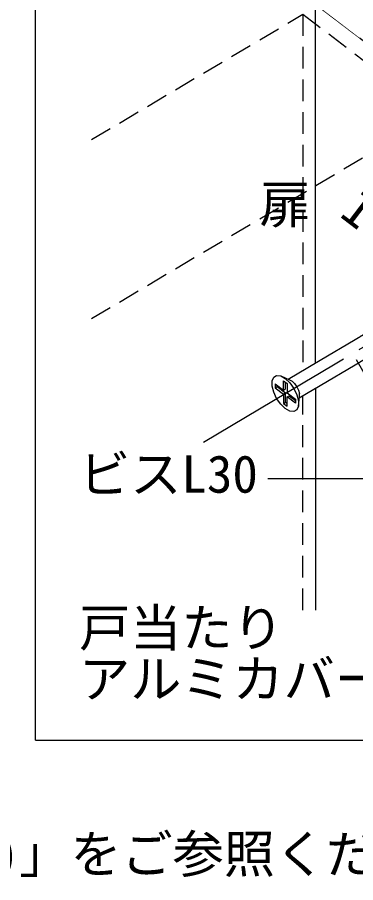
# Model space of a CAD drawing. Units: millimetres, scale not verified. Extents: x -1051 to 1051, y -744 to 744.
# Drawn here: x -427.5 to -334.1, y 328.1 to 566.9 of the extents above; entities that cross this region are included whole.
import ezdxf
from ezdxf.enums import TextEntityAlignment as Align

# ---------------------------------------------------------------- set-up
doc = ezdxf.new("R2010")
doc.units = ezdxf.units.MM
doc.header["$LTSCALE"] = 5
doc.linetypes.add('CHAIN2', pattern=[12, 9, -1, 1, -1])
doc.linetypes.add('DASHED1', pattern=[1.8, 1.2, -0.6])
doc.layers.add('5-0', color=7, linetype='Continuous')
doc.styles.add('ＭＳ ゴシック', font='')
doc.styles.get('ＭＳ ゴシック').set_extended_font_data('MS Gothic')

msp = doc.modelspace()

# ---------------------------------------------------------------- linework, layer by layer
at = {"layer": '5-0', "color": 3}
for q in [(-422.5, 677.5), (-147.5, 367.5)]:
    msp.add_line((-422.5, 367.5), q, dxfattribs=at)
at = {"layer": '5-0', "linetype": 'DASHED1'}
for p, q in [((-407.032, 533.141), (-348.647, 567.753)), ((-348.647, 567.753), (-348.647, 469.499)), ((-348.647, 403.335), (-348.647, 462.484))]:
    msp.add_line(p, q, dxfattribs=at)
at = {"layer": '5-0'}
for p, q in [((-356.713, 467.612), (-355.889, 468.081)), ((-355.889, 468.081), (-354.778, 467.951)), ((-357.151, 466.598), (-356.713, 467.612)), ((-357.151, 465.164), (-357.151, 466.598)), ((-356.297, 465.795), (-354.021, 464.057)), ((-356.297, 465.795), (-356.297, 464.663)), ((-354.778, 467.951), (-352.314, 466.883)), ((-354.778, 467.951), (-353.516, 467.236)), ((-354.021, 466.604), (-353.01, 465.832)), ((-354.021, 464.057), (-354.021, 466.604)), ((-353.516, 467.236), (-352.253, 466.023)), ((-353.447, 464.397), (-353.447, 466.166)), ((-353.01, 465.832), (-353.01, 463.285)), ((-352.314, 466.883), (-351.622, 466.492)), ((-352.253, 466.023), (-351.143, 464.458)), ((-351.622, 466.492), (-350.93, 465.827)), ((-350.93, 465.827), (-350.322, 464.969)), ((-356.713, 463.481), (-357.151, 465.164)), ((-355.889, 461.752), (-356.713, 463.481)), ((-356.297, 464.663), (-355.723, 465.003)), ((-356.297, 464.663), (-354.021, 462.925)), ((-355.723, 465.003), (-355.723, 465.356)), ((-355.723, 465.003), (-353.447, 463.266)), ((-354.021, 464.057), (-353.447, 464.397)), ((-353.447, 463.266), (-354.021, 462.925)), ((-353.447, 460.719), (-353.447, 463.266)), ((-353.01, 463.285), (-350.734, 461.548)), ((-351.143, 464.458), (-350.319, 462.73)), ((-350.322, 464.969), (-349.87, 464.022)), ((-349.87, 464.022), (-349.63, 463.1)), ((-354.778, 460.187), (-355.889, 461.752)), ((-354.021, 462.925), (-354.021, 460.379)), ((-353.01, 462.153), (-352.436, 462.493)), ((-350.734, 460.416), (-353.01, 462.153)), ((-353.01, 459.607), (-353.01, 462.153)), ((-352.436, 462.493), (-350.734, 461.194)), ((-350.734, 461.548), (-350.734, 460.416)), ((-350.319, 462.73), (-349.88, 461.047)), ((-349.88, 459.612), (-349.63, 462.314)), ((-349.88, 461.047), (-349.88, 459.612)), ((-349.63, 462.314), (-349.63, 463.1)), ((-353.516, 458.974), (-354.778, 460.187)), ((-354.021, 460.379), (-353.447, 460.719)), ((-354.021, 460.379), (-353.01, 459.607)), ((-352.253, 458.259), (-353.516, 458.974)), ((-353.447, 460.719), (-353.01, 460.385)), ((-350.319, 458.599), (-351.143, 458.129)), ((-349.88, 459.612), (-350.319, 458.599)), ((-351.143, 458.129), (-352.253, 458.259))]:
    msp.add_line(p, q, dxfattribs=at)

# ---------------------------------------------------------------- texts
at = {"layer": '5-0', "style": 'ＭＳ ゴシック'}
for s, p in [('扉', (-360.63, 507.03)), ('ビスL30', (-410.433, 432.625)), ('戸当たり', (-410.433, 390.197)), ('アルミカバー', (-410.433, 376.086)), ('\u3000省令準耐火構造仕様につきましては、別紙「入巾木施工事例(省令準耐火構造の仕様)」をご参照ください。', (-977.5, 327.795))]:
    msp.add_text(s, height=10.35, dxfattribs=at).set_placement(p, align=Align.BOTTOM_LEFT)

# ---------------------------------------------------------------- wipeouts: each hides what was drawn before it
msp.add_wipeout([(-345.147, 403.335), (-333.01, 403.335), (-333.01, 561.252), (-345.147, 570.519)])

# ---------------------------------------------------------------- next in the draw order: linework, layer by layer
at = {"layer": '5-0'}
for p, q in [((-345.147, 471.574), (-345.147, 570.519)), ((-345.147, 570.519), (-302.669, 538.087)), ((-352.745, 467.07), (-324.313, 483.925)), ((-349.67, 461.877), (-320.81, 478.987)), ((-345.147, 464.559), (-345.147, 403.335))]:
    msp.add_line(p, q, dxfattribs=at)
at = {"layer": '5-0', "linetype": 'DASHED1'}
for p in [(-348.647, 567.753), (-407.032, 483.757)]:
    msp.add_line(p, (-312.238, 539.954), dxfattribs=at)
at = {"layer": '5-0', "color": 5, "linetype": 'CHAIN2'}
msp.add_line((-376.108, 449.712), (-305.181, 491.76), dxfattribs=at)
at = {"layer": '5-0', "color": 6}
msp.add_lwpolyline([(-358.302, 439.68), (-314.972, 439.68), (-333.883, 472.435)], dxfattribs=at)

# ---------------------------------------------------------------- next in the draw order: texts
at = {"layer": '5-0', "style": 'ＭＳ ゴシック'}
msp.add_text('18', height=10.35, rotation=322.638, dxfattribs=at).set_placement((-340.767, 509.715), align=Align.BOTTOM_LEFT)

# ---------------------------------------------------------------- next in the draw order: wipeouts: each hides what was drawn before it
msp.add_wipeout([(-344.942, 572.698), (-333.01, 561.252), (-328.946, 563.662), (-328.946, 563.662)])

# ---------------------------------------------------------------- next in the draw order: wipeouts: each hides what was drawn before it
msp.add_wipeout([(-345.147, 570.519), (-333.01, 561.252), (-344.942, 572.698), (-344.942, 572.698)])

# ---------------------------------------------------------------- next in the draw order: wipeouts: each hides what was drawn before it
msp.add_wipeout([(-344.942, 572.698), (-328.946, 563.662), (-320.839, 586.987), (-320.839, 586.987)])

doc.saveas('drawing.dxf')
